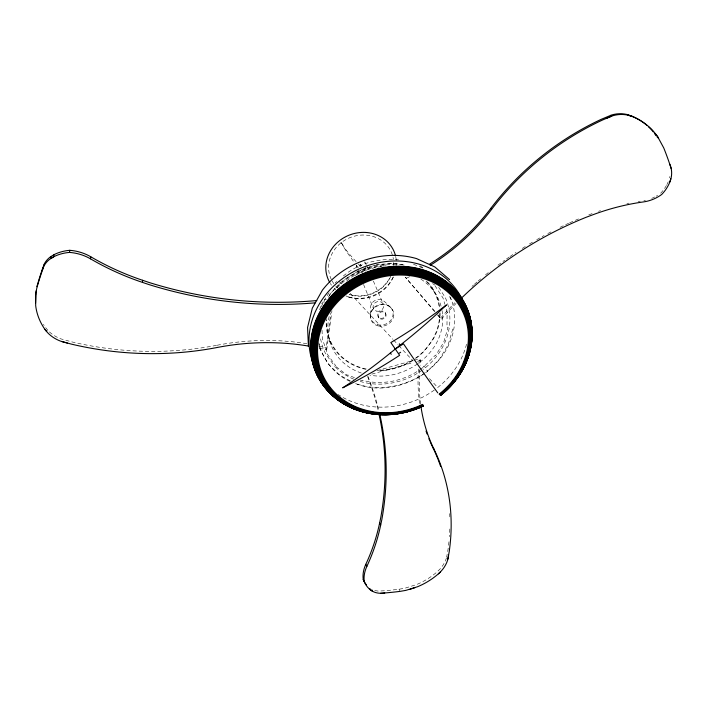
<?xml version="1.0" encoding="UTF-8"?>
<svg xmlns="http://www.w3.org/2000/svg" width="707" height="707" viewBox="0 0 707 707"><rect width="100%" height="100%" fill="white"/><g stroke="black" fill="none" stroke-linecap="round" stroke-linejoin="round"><path stroke-width="0.53" stroke-dasharray="3.54 2.65" d="M370.433 314.332L370.583 306.608C371.007 303.144 373.897 300.351 377.255 299.618C383.185 298.186 386.87 304.257 390.697 307.483M319.228 348.136A200.965 152.067 -9.5 0 1 326.705 349.894L326.21 347.711L330.849 312.945M326.705 349.894L331.945 310.718M446.63 557.24L447.169 554.244M447.646 551.584L447.946 549.913A267.767 212.745 -21.4 0 0 448.371 546.865M669.591 177.872L669.9 176.467M452.772 329.047L448.141 344.813L439.418 359.271L427.214 371.511M319.626 309.719L322.268 302.631M328.331 297.373L330.576 293.44L343.063 280.485L358.59 270.728L374.993 265.231M329.365 295.641L330.434 293.723C347.632 271.912 377.07 259.151 404.616 265.196M365.89 267.211L364.344 269.208A5.011 4.551 -22.5 0 1 360.703 270.374M390.83 276.119C384.087 291.602 365.104 300.113 349.161 294.404A32.964 29.959 -22.4 0 0 390.317 277.047M393.251 277.197C385.951 293.935 365.333 303.153 348.136 296.816M364.405 269.164L365.307 268.245M341.348 242.536L343.735 247.185A43.127 5.196 51.7 0 0 354.004 262.032M342.533 244.313L343.849 247.07A42.941 7.194 44.8 0 0 357.327 262.924M420.276 369.452A64.39 56.975 -22.9 0 0 423.758 366.853L435.123 355.435L435.583 355.727L443.775 342.117L448.105 327.27L446.965 327.208L447.107 312.052L445.092 305.132M335.171 282.933L336.806 281.545M343.346 275.995C358.405 263.216 379.067 257.922 398.571 259.814M588.798 214.831L591.529 213.814A218.216 190.519 -32.8 0 1 594.516 212.719M377.052 370.636L413.1 360.499M414.161 360.199L419.463 358.714L420.709 360.367A197.403 157.829 -45.5 0 0 420.135 365.413M371.802 374.136L413.268 362.47M417.519 361.268L420.709 360.367M374.754 590.442A20.874 16.19 -30.4 0 0 378.448 591.079L383.715 590.813A333.368 289.561 -39.5 0 0 399.004 589.231L404.855 588.224L416.396 584.618A58.752 46.149 -31.7 0 0 437.2 571.777L439.94 569.1A27.759 21.555 -32.3 0 0 446.373 558.185M376.018 264.886L394.082 263.375L405.102 265.213M350.018 381.32C334.172 374.471 322.657 359.43 318.751 342.727M354.463 377.662L347.703 374.896L347.393 375.39L335.18 365.979L334.782 366.42A66.122 58.504 -22.9 0 0 353.739 379.173M360.27 380.03L362.205 380.817L362.399 380.295A64.39 56.975 -22.9 0 0 419.375 370.07M346.333 295.994L349.231 297.311M350.398 380.985L339.917 375.329L328.181 363.919L320.271 349.762L318.998 344.742M419.887 265.832L424.421 268.563M432.578 283.622L434.69 284.956M364.299 261.89L365.873 263.684M363.752 269.491L365.431 271.117M339.015 281.333L342.002 284.55M350.23 293.405L392.853 339.245M393.605 340.049L398.094 344.875M398.836 345.679L413.047 360.959M429.502 378.66L437.721 387.507M423.758 366.853L423.413 366.482L424.262 365.952L427.514 371.325C407.303 386.596 379.049 393.313 355.1 383.388C388.488 395.407 428.177 380.366 446.135 349.974A70.179 62.083 -23 0 0 450.315 297.02M340.756 242.395L342.86 244.772M47.899 330.39L45.23 327.111A69.94 58.045 2.4 0 1 43.436 324.363M434.902 311.31L405.367 277.215L434.761 311.822M437.783 314.642L441.265 319.325A328.923 278.805 -30.5 0 1 456.077 303.462M437.651 315.154L441.265 319.325M362.965 273.591L361.489 271.762A43.127 5.196 51.7 0 1 360.208 270.145M365.183 262.624L366.208 264.754M434.964 285.672L442.997 297.974L444.8 304.143M438.72 287.387L445.216 297.417A66.122 58.504 -22.9 0 1 423.193 369.39M432.057 287.563L434.637 292.38M399.004 589.231L399.738 590.654M449.537 296.445L452.171 302.075M366.659 265.505L368.285 269.27M373.358 281.05L383.282 304.081M385.439 312.918L385.792 313.74M378.077 316.409L378.422 317.24M359.112 273.609L356.399 265.505A5.011 4.551 -22.5 0 0 356.752 267.847M363.566 284.488L373.49 308.72M329.073 338.927L330.726 344.212M318.972 343.735L320.271 349.762M49.428 331.91A33.644 27.538 3.6 0 0 60.89 338.883L72.158 341.967A323.603 297.479 15 0 0 217.102 345.246L217.226 346.73M322.038 330.31L322.383 338.998L327.27 353.111L326.749 353.394L335.586 365.546L334.694 366.297L325.768 354.03A66.122 58.504 -22.9 0 1 320.262 336.497M393.675 262.536A32.964 29.959 -22.4 0 1 393.605 265.514M337.796 288.049A32.964 29.959 -22.4 0 1 335.692 285.955M333.837 283.666A32.964 29.959 -22.4 0 1 331.751 280.325M331.318 279.451A32.964 29.959 -22.4 0 1 352.501 236.721A32.964 29.959 -22.4 0 1 393.428 259.602M395.787 256.986A35.765 32.504 -22.4 0 1 396.327 265.496M393.295 276.888A35.765 32.504 -22.4 0 1 346.041 296.1M335.807 289.932A35.765 32.504 -22.4 0 1 334.252 288.438M331.503 285.186A35.765 32.504 -22.4 0 1 330.302 283.41M439.666 313.546A57.435 50.957 -22.9 0 1 413.754 359.377M412.879 359.951A57.435 50.957 -22.9 0 1 379.252 370.229M366.253 369.001A57.435 50.957 -22.9 0 1 326.837 318.645M355.047 275.527A57.435 50.957 -22.9 0 1 381.78 266.566M426.082 281.165A57.435 50.957 -22.9 0 1 439.224 307.395M360.853 266.583A42.941 7.194 44.8 0 1 358.025 263.658M358.308 267.706A43.127 5.196 51.7 0 1 356.434 265.266M466.532 344.185A81.225 71.531 -23 0 1 435.176 389.451M434.301 390.078A81.225 71.531 -23 0 1 338.176 394.55M422.353 370.008A66.122 58.504 -22.9 0 1 358.776 381.02M337.098 287.89A66.122 58.504 -22.9 0 1 398.651 265.169M427.443 281.872A57.912 51.381 -22.9 0 1 439.86 308.72M440.116 312.856A57.912 51.381 -22.9 0 1 433.152 339.316L424.571 350.822A57.912 51.381 -22.9 0 1 415.036 358.997M412.42 360.729A57.912 51.381 -22.9 0 1 377.361 370.645M365.731 369.337A57.912 51.381 -22.9 0 1 326.236 320.395M346.589 281.05A57.912 51.381 -22.9 0 1 381.541 266.141M382.62 266.035A57.912 51.381 -22.9 0 1 386.959 265.805M321.402 306.652A70.179 62.083 -23 0 1 329.268 292.61M413.524 264.365A70.179 62.083 -23 0 1 424.182 268.872M420.895 279.141A58.442 51.726 -23 0 1 441.15 306.493M442.052 310.567A58.442 51.726 -23 0 1 435.689 344.495C425.455 361.542 407.426 372.881 387.834 375.638A58.442 51.726 -23 0 1 369.867 375.205M361.286 373.022A58.442 51.726 -23 0 1 329.815 313.988M420.612 404.104A197.403 157.829 -45.5 0 1 419.861 368.435M367.949 376.336A396.565 318.928 -11.2 0 1 378.961 410.935M449.687 513.609A267.767 212.745 -21.4 0 1 449.829 516.897M449.82 528.986A267.767 212.745 -21.4 0 1 449.405 536.701M448.954 541.783A267.767 212.745 -21.4 0 1 448.494 545.848M419.543 403.414A196.873 157.581 -45.5 0 1 418.473 368.754M418.898 363.743A196.873 157.581 -45.5 0 1 419.463 358.714M367.631 376.619A395.31 318.212 -11.1 0 1 378.333 411.191M324.734 301.924A456.483 442.741 77.9 0 1 322.595 302.154M217.102 345.246A200.426 151.872 -9.4 0 1 308.977 344.044M318.76 345.953A200.426 151.872 -9.4 0 1 326.21 347.711M326.369 299.591A455.052 441.168 77.7 0 1 324.239 299.83M409.574 276.702A230.986 229.201 50 0 1 405.862 278.461M668.212 181.858A35.633 32.478 -47.5 0 1 666.904 184.571M666.427 185.455A35.633 32.478 -47.5 0 1 660.409 193.497M657.625 195.362A38.938 35.474 -48.2 0 1 656.193 196.201M654.726 196.979A38.938 35.474 -48.2 0 1 651.713 198.358M645.473 200.328A38.938 35.474 -48.2 0 1 643.883 200.655M440.664 317.964A327.968 278.187 -30.5 0 1 454.84 302.746M472.002 286.397A327.968 278.187 -30.5 0 1 473.566 285.009M474.344 284.32A327.968 278.187 -30.5 0 1 477.499 281.572M478.294 280.891A327.968 278.187 -30.5 0 1 480.68 278.867M485.523 274.855A327.968 278.187 -30.5 0 1 490.446 270.922M497.949 265.169A327.968 278.187 -30.5 0 1 504.745 260.211M506.468 258.992A327.968 278.187 -30.5 0 1 509.058 257.18M509.924 256.579A327.968 278.187 -30.5 0 1 516.039 252.443M522.243 248.431A327.968 278.187 -30.5 0 1 525.822 246.186M529.428 243.977A327.968 278.187 -30.5 0 1 533.06 241.812M536.719 239.691A327.968 278.187 -30.5 0 1 544.098 235.555M547.819 233.549A327.968 278.187 -30.5 0 1 552.503 231.101M560.068 227.318A327.968 278.187 -30.5 0 1 568.667 223.262M569.63 222.829A327.968 278.187 -30.5 0 1 579.298 218.604M598.511 211.322A218.216 190.519 -32.8 0 1 600.517 210.651M626.906 203.572A218.216 190.519 -32.8 0 1 628.947 203.156M638.182 201.522A218.216 190.519 -32.8 0 1 640.233 201.203M360.137 264.427L361.312 265.761L360.137 264.427M380.269 318.194A4.074 3.623 -22.9 0 0 385.722 313.82A4.074 3.623 -22.9 0 0 379.27 311.964A4.074 3.623 -22.9 0 0 380.269 318.194M377.494 324.646A11.568 10.278 -22.9 0 0 393.004 312.273A11.568 10.278 -22.9 0 0 374.719 306.944A11.568 10.278 -22.9 0 0 377.494 324.646M380.613 319.025A4.083 3.623 -22.9 0 0 386.075 314.65A4.083 3.623 -22.9 0 0 379.615 312.786A4.083 3.623 -22.9 0 0 380.613 319.025M377.706 325.794A11.939 10.605 -22.9 0 0 393.711 313.024A11.939 10.605 -22.9 0 0 374.843 307.527A11.939 10.605 -22.9 0 0 377.706 325.794M376.407 311.107A5.417 4.834 -22.8 0 0 383.662 305.283A5.417 4.834 -22.8 0 0 375.072 302.782A5.417 4.834 -22.8 0 0 376.407 311.107"/><path stroke-width="1.06" d="M315.11 302.861A456.483 442.741 77.9 0 1 149.407 284.718L142.505 282.402L142.54 280.272A269.977 256.756 5.2 0 1 90.735 256.756A42.19 34.917 5.2 0 0 69.781 250.313A38.655 32.089 4.9 0 0 54.086 254.617L49.95 257.224A25.646 21.334 5.7 0 0 44.824 262.986L42.641 268.466A331.716 273.45 -15.7 0 0 37.533 284.559L35.845 292.972L35.677 305.592A70.152 58.16 2.4 0 0 44.903 329.365L47.581 332.652A33.742 27.591 3.5 0 0 60.616 341.163L67.368 343.045M35.854 295.217L36.207 290.78M142.505 282.402A270.852 257.445 5 0 1 90.54 258.859L90.735 256.756M448.565 555.287L447.584 560.236A27.838 21.581 -32.3 0 1 441.133 571.168L438.375 573.854A58.911 46.22 -31.8 0 1 417.519 586.739L405.951 590.354L400.1 591.37A334.358 290.153 -39.5 0 1 384.767 592.961A20.927 16.217 -30.5 0 1 380.79 593.288L379.491 593.235A20.927 16.217 -30.5 0 1 373.526 591.777L370.556 590.009A31.762 24.665 -30.9 0 1 364.246 581.587L363.23 579.44A34.431 26.698 -31 0 1 365.811 564.336A236.739 192.269 -18.9 0 0 379.632 522.95L380.764 517.515A395.31 318.212 -11.1 0 0 379.032 414.275M37.533 284.559L37.179 286.733A332.661 273.901 -15.7 0 1 42.296 270.613A25.717 21.378 5.6 0 1 43.772 266.433L44.488 265.116A25.717 21.378 5.6 0 1 49.631 259.345L53.776 256.729A38.77 32.151 4.8 0 1 69.525 252.408L69.781 250.313M54.086 254.617L53.776 256.729L50.842 258.453L51.16 256.341M42.641 268.466L42.296 270.613L44.249 264.038M35.739 295.95L35.544 302.967M447.84 559.29L449.166 551.946A268.545 213.134 -21.4 0 0 433.859 448.901A197.403 157.829 -45.5 0 1 421.072 407.312M364.246 581.587A34.519 26.742 -31 0 1 366.836 566.448A237.446 192.649 -18.9 0 0 380.702 524.974L381.842 519.53A396.565 318.928 -11.2 0 0 379.686 414.019M461.247 298.336A328.923 278.805 -30.5 0 1 586.209 217.252L592.616 214.857A218.87 190.97 -32.8 0 1 643.529 201.91A39.062 35.571 -48.1 0 0 661.708 194.478A35.748 32.566 -47.4 0 0 669.918 181.876L670.916 178.809M669.918 181.876L671.235 177.395A23.508 21.343 -47.4 0 0 671.411 169.804L671.137 168.328A23.508 21.343 -47.4 0 0 669.723 164.121A339.554 320.625 -14 0 0 663.767 147.966L657.528 136.433L653.454 131.299A65.937 60.634 -46.3 0 0 631.978 116.408L626.702 114.419A31.824 29.234 -49.6 0 0 611.688 114.967L601.348 119.271A259.858 227.813 -37.3 0 0 490.835 208.335A230.243 228.423 50.4 0 1 429.679 264.1M438.375 573.854L440.258 572.069M390.352 353.005L400.25 345.104A236.182 91.503 -41.9 0 0 443.775 307.492L446.497 304.885L443.545 307.138A233.319 92.405 -33.8 0 1 390.847 342.577L399.641 355.321A231.914 94.066 -34.2 0 1 345.838 386.278L342.674 387.843L345.59 385.942A235.82 91.159 -42.3 0 0 390.352 353.005L391.254 354.304M395.257 348.966C396.874 349.62 393.658 348.339 395.257 348.966L403.503 343.832A232.877 15.589 57.8 0 0 435.857 390.229L437.783 392.889M399.163 353.2L400.675 352.254M606.641 118.255L612.863 115.718A31.93 29.314 -49.5 0 1 627.922 115.161L631.978 116.408L628.046 114.773M410.06 589.258L415.133 587.597M384.767 592.961L380.534 593.279M61.88 341.596L71.92 344.247A324.654 298.301 14.8 0 0 217.288 347.464A200.965 152.067 -9.5 0 1 308.446 346.059M142.54 280.272L149.416 282.588A455.052 441.168 77.7 0 0 316.78 300.563M657.245 137.273L658.553 138.086L655.15 133.437M610.477 115.365L611.643 116.116L602.497 120.031A260.653 228.37 -37.3 0 0 491.612 209.369A230.986 229.201 50 0 1 430.245 265.311M449.564 279.583L434.787 266.919L416.538 258.585C382.346 248.793 344 262.129 322.392 290.17L312.317 308.119L307.572 327.5L308.42 346.465M653.286 131.926L652.163 130.503A65.724 60.457 -46.3 0 0 648.337 126.624M44.903 329.365L46.662 331.601M490.835 208.335L491.612 209.369M654.417 133.411L656.114 135.726M399.358 343.805L400.25 345.104M433.038 447.672L433.859 448.901M379.632 522.95L380.702 524.974M365.811 564.336L366.836 566.448M371.864 589.859L372.554 591.299L370.556 590.009L369.876 588.577M669.723 164.121L671.19 168.62M329.754 282.491A35.765 32.504 -22.4 0 1 349.002 235.21A35.765 32.504 -22.4 0 1 395.549 255.952M345.078 404.537A81.959 71.955 -23 0 1 322.799 308.685A81.959 71.955 -23 0 1 428.38 272.478A81.959 71.955 -23 0 1 465.701 363.168M465.277 364.096A81.959 71.955 -23 0 1 455.98 379.314M451.906 384.201A81.959 71.955 -23 0 1 445.021 391.059M423.316 405.42A81.959 71.955 -23 0 1 403.706 412.181M400.524 412.835A81.959 71.955 -23 0 1 397.299 413.374M394.055 413.807A81.959 71.955 -23 0 1 390.803 414.108M387.56 414.293A81.959 71.955 -23 0 1 384.334 414.364M383.274 414.364A81.959 71.955 -23 0 1 380.074 414.275M377.945 414.143A81.959 71.955 -23 0 1 374.745 413.86M371.564 413.445A81.959 71.955 -23 0 1 369.461 413.109M367.384 412.711A81.959 71.955 -23 0 1 346.015 405.049M350.637 407.099A82.056 72.061 -23 0 1 317.134 318.283A82.056 72.061 -23 0 1 412.543 267.759A82.056 72.061 -23 0 1 471.357 343.169M471.198 344.212A82.056 72.061 -23 0 1 465.613 362.771M464.746 364.635A82.056 72.061 -23 0 1 463.819 366.491M462.829 368.338A82.056 72.061 -23 0 1 461.795 370.176M460.142 372.881A82.056 72.061 -23 0 1 458.976 374.648M457.774 376.389A82.056 72.061 -23 0 1 456.519 378.095M363.089 411.439A82.056 72.061 -23 0 1 359.916 410.555M357.813 409.892A82.056 72.061 -23 0 1 352.652 407.966M337.442 399.119A82.047 72.07 -23 0 1 358.502 275.695A82.047 72.07 -23 0 1 471.869 333.227M344.671 403.75A82.047 72.07 -23 0 1 340.094 400.966M316.436 370.795A81.225 71.531 -23 0 1 358.511 269.252A81.225 71.531 -23 0 1 463.969 303.259M383.468 414.594A81.747 71.761 -23 0 1 314.73 327.341A81.747 71.761 -23 0 1 427.753 272.814A81.747 71.761 -23 0 1 456.033 379.588M455.352 380.454A81.747 71.761 -23 0 1 440.947 394.798M423.413 405.677A81.747 71.761 -23 0 1 403.847 412.42M402.796 412.649A81.747 71.761 -23 0 1 384.528 414.602M440.708 395.169A80.527 70.647 -23 0 0 428.398 275.323A80.527 70.647 -23 0 0 313.281 346.73A80.527 70.647 -23 0 0 423.431 405.889A81.438 71.478 -23 0 1 312.043 345.979A81.438 71.478 -23 0 1 428.469 273.75A81.438 71.478 -23 0 1 440.929 395.001M423.466 405.906A81.031 71.107 -23 0 1 312.618 346.368A81.031 71.107 -23 0 1 428.46 274.51A81.031 71.107 -23 0 1 440.85 395.125M423.352 405.765A79.926 70.117 -23 0 1 314.023 347.066A79.926 70.117 -23 0 1 428.283 276.181A79.926 70.117 -23 0 1 440.505 395.125M423.228 405.553A79.255 69.507 -23 0 1 314.827 347.367A79.255 69.507 -23 0 1 428.124 277.082A79.255 69.507 -23 0 1 440.24 395.001M422.857 404.864A77.682 68.111 -23 0 1 316.621 347.853A77.682 68.111 -23 0 1 427.655 278.965A77.682 68.111 -23 0 1 439.542 394.515M423.06 405.252A78.495 68.835 -23 0 1 315.702 347.632A78.495 68.835 -23 0 1 427.912 278.019A78.495 68.835 -23 0 1 439.922 394.798M422.609 404.386A76.807 67.342 -23 0 1 317.576 348.03A76.807 67.342 -23 0 1 427.364 279.919A76.807 67.342 -23 0 1 439.118 394.153M432.631 447.063A196.873 157.581 -45.5 0 1 430.095 441.566M429.697 440.629A196.873 157.581 -45.5 0 1 428.91 438.755M427.072 433.992A196.873 157.581 -45.5 0 1 426.047 431.084M433.073 447.982A267.767 212.745 -21.4 0 1 437.606 458.269M437.987 459.214A267.767 212.745 -21.4 0 1 440.647 466.443M366.332 584.76A31.674 24.63 -30.9 0 1 363.23 579.44M69.525 252.408A42.323 34.988 5.1 0 1 90.54 258.859M630.741 115.656A65.724 60.457 -46.3 0 1 646.702 125.183"/></g></svg>
